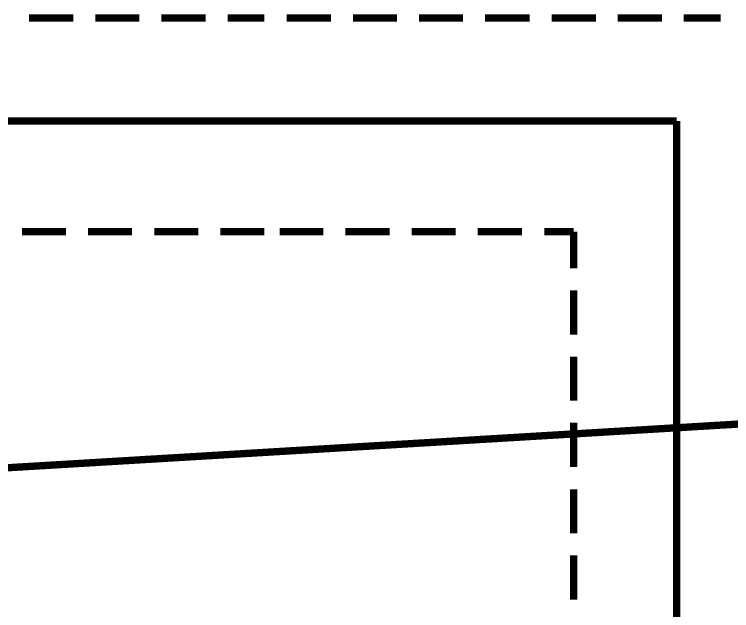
# Model space of a CAD drawing. Extents: x 0 to 210, y 0 to 297.
# Drawn here: x 85.629 to 89.763, y 246.546 to 249.981 of the extents above; entities that cross this region are included whole.
import ezdxf

# ---------------------------------------------------------------- set-up
doc = ezdxf.new("R2010")
doc.units = 0
doc.header["$MEASUREMENT"] = 0
doc.layers.add('C00-00-00-BLACK', color=7, linetype='Continuous')
doc.layers.add('CFF-00-00', color=1, linetype='Continuous')

msp = doc.modelspace()

# ---------------------------------------------------------------- linework, layer by layer
at = {"layer": 'C00-00-00-BLACK', "const_width": 0.0423}
for points in [[(85.9688, 249.96), (85.7141, 249.96)], [(86.3494, 249.96), (86.0958, 249.96)], [(86.7311, 249.96), (86.4761, 249.96)], [(87.0687, 249.96), (86.8578, 249.96)], [(87.4529, 249.96), (87.1982, 249.96)], [(87.8336, 249.96), (87.5799, 249.96)], [(88.2153, 249.96), (87.9602, 249.96)], [(88.5984, 249.96), (88.3419, 249.96)], [(88.9801, 249.96), (88.725, 249.96)], [(89.3604, 249.96), (89.1067, 249.96)], [(89.6994, 249.96), (89.487, 249.96)], [(89.4457, 249.367), (81.6007, 249.367)], [(89.4457, 233.641), (89.4457, 249.367)], [(85.9261, 248.729), (85.6728, 248.729)], [(86.3064, 248.729), (86.0531, 248.729)], [(86.6881, 248.729), (86.4348, 248.729)], [(87.0687, 248.729), (86.8151, 248.729)], [(87.4102, 248.729), (87.1569, 248.729)], [(87.7919, 248.729), (87.5372, 248.729)], [(88.1726, 248.729), (87.9189, 248.729)], [(88.5553, 248.729), (88.2992, 248.729)], [(88.8517, 248.729), (88.6837, 248.729)], [(88.8517, 248.518), (88.8517, 248.729)], [(88.8517, 248.136), (88.8517, 248.392)], [(88.8517, 247.756), (88.8517, 248.01)], [(88.8517, 247.374), (88.8517, 247.629)], [(88.8517, 246.991), (88.8517, 247.245)], [(88.8517, 246.61), (88.8517, 246.864)]]:
    msp.add_lwpolyline(points, dxfattribs=at)
at = {"layer": 'CFF-00-00', "const_width": 0.0423}
msp.add_lwpolyline([(97.0361, 248.053), (83.5078, 247.245)], dxfattribs=at)

doc.saveas('drawing.dxf')
